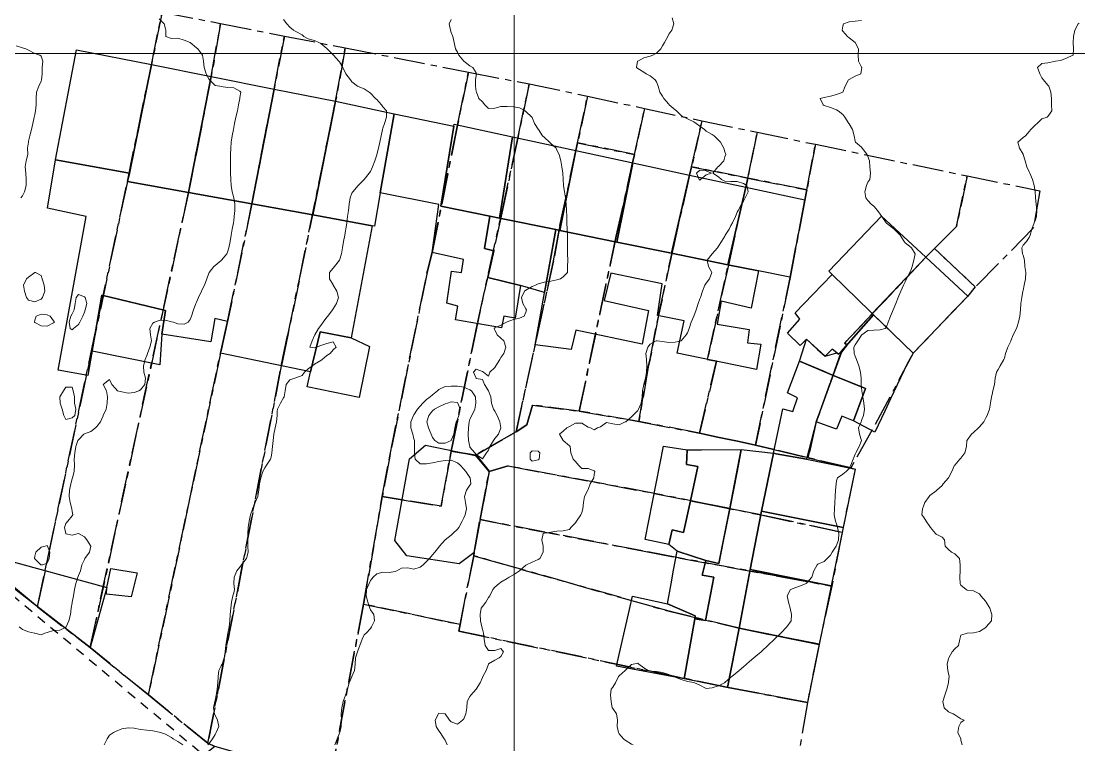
# Model space of a CAD drawing. Header units: centimetres. Extents: x 0 to 642158, y -847 to 649707.
# Drawn here: x 617727.1 to 617812.2, y 621431.8 to 621490 of the extents above; entities that cross this region are included whole.
import ezdxf

# ---------------------------------------------------------------- set-up
doc = ezdxf.new("R2010")
doc.units = ezdxf.units.CM
doc.header["$MEASUREMENT"] = 0
doc.linetypes.add('CENTERX2', pattern=[4, 2.5, -0.5, 0.5, -0.5])
doc.linetypes.add('JIS_02_0.7', pattern=[1.35, 0.75, -0.6])
for name, color, linetype, lineweight in [('MEV_grille', 254, 'Continuous', 9), ('WAL_parcellaire agricole', 7, 'JIS_02_0.7', 25), ('WAL_topographie 0.5', 253, 'Continuous', 20)]:
    doc.layers.add(name, color=color, linetype=linetype, lineweight=lineweight)
doc.layers.add('SPW_batiments', color=7, linetype='Continuous')
doc.layers.add('SPW_parcellaire cadastral', color=7, linetype='CENTERX2', lineweight=25, true_color=0xff0542)

# ---------------------------------------------------------------- blocks, each defined once
blk = doc.blocks.new('*U114')
at = {"layer": 'MEV_grille', "transparency": 33554687}
blk.add_lwpolyline([(-1338.461, 0), (1338.461, 0)], dxfattribs=at)
blk = doc.blocks.new('*U115')
at = {"layer": 'MEV_grille', "color": 0, "linetype": 'ByBlock', "lineweight": -2, "transparency": 16777216}
blk.add_blockref('*U114', (0, -900), dxfattribs=at)
blk = doc.blocks.new('*U112')
at = {"layer": 'MEV_grille', "transparency": 33554687}
blk.add_lwpolyline([(0, 1825.476), (0, -1825.476)], dxfattribs=at)
blk = doc.blocks.new('*U113')
at = {"layer": 'MEV_grille', "color": 0, "linetype": 'ByBlock', "lineweight": -2, "transparency": 16777216}
blk.add_blockref('*U112', (2400, 0), dxfattribs=at)

msp = doc.modelspace()

# ---------------------------------------------------------------- linework, layer by layer
at = {"layer": 'SPW_batiments'}
for points in [[(617737.627, 621486.475), (617735.861, 621477.74), (617729.911, 621478.806), (617731.593, 621487.673), (617737.627, 621486.475)], [(617742.442, 621485.518), (617740.61, 621476.187), (617735.694, 621477.073), (617735.861, 621477.74), (617737.627, 621486.475), (617742.442, 621485.518)], [(617747.494, 621484.516), (617745.71, 621475.269), (617740.61, 621476.187), (617742.442, 621485.518), (617747.494, 621484.516)], [(617752.444, 621483.532), (617750.61, 621474.385), (617745.71, 621475.269), (617747.494, 621484.516), (617752.444, 621483.532)], [(617757.165, 621482.53), (617756.034, 621476.158), (617755.561, 621473.493), (617755.394, 621473.523), (617750.61, 621474.385), (617752.444, 621483.532), (617757.165, 621482.53)], [(617761.951, 621481.519), (617760.911, 621475.093), (617764.843, 621474.291), (617764.411, 621471.694), (617765.177, 621471.51), (617764.695, 621469.36), (617767.328, 621468.71), (617766.895, 621466.094), (617765.978, 621466.244), (617765.778, 621465.31), (617762.078, 621465.944), (617762.278, 621467.044), (617761.395, 621467.277), (617761.778, 621469.876), (617762.578, 621469.76), (617762.727, 621470.794), (617760.211, 621471.359), (617760.761, 621475.226), (617756.034, 621476.158), (617757.165, 621482.53), (617761.951, 621481.519)], [(617766.675, 621480.664), (617765.619, 621474.133), (617764.843, 621474.291), (617760.911, 621475.093), (617761.951, 621481.519), (617761.976, 621481.676), (617766.675, 621480.664)], [(617771.777, 621479.565), (617770.477, 621473.142), (617770.161, 621473.207), (617765.619, 621474.133), (617766.675, 621480.664), (617771.777, 621479.565)], [(617776.356, 621478.578), (617775.066, 621472.207), (617770.477, 621473.142), (617771.777, 621479.565), (617776.356, 621478.578)], [(617735.861, 621477.74), (617735.694, 621477.073), (617740.61, 621476.187), (617745.71, 621475.269), (617750.61, 621474.385), (617755.394, 621473.523), (617753.695, 621464.509), (617751.212, 621464.992), (617750.413, 621461.758), (617743.179, 621463.257), (617743.762, 621465.807), (617742.728, 621466.057), (617742.413, 621464.174), (617738.469, 621464.802), (617738.762, 621466.707), (617733.628, 621467.94), (617732.513, 621461.473), (617730.129, 621461.906), (617732.377, 621474.273), (617729.261, 621474.94), (617729.911, 621478.806), (617735.861, 621477.74)], [(617780.925, 621477.594), (617779.476, 621471.308), (617775.066, 621472.207), (617776.356, 621478.578), (617780.925, 621477.594)], [(617785.433, 621476.622), (617783.995, 621470.386), (617779.476, 621471.308), (617780.925, 621477.594), (617785.433, 621476.622)], [(617790.194, 621475.597), (617788.989, 621469.368), (617786.477, 621469.879), (617783.995, 621470.386), (617785.433, 621476.622), (617790.194, 621475.597)], [(617770.161, 621473.207), (617769.252, 621468.151), (617767.328, 621468.71), (617764.695, 621469.36), (617765.178, 621471.51), (617764.411, 621471.694), (617764.843, 621474.291), (617765.619, 621474.133), (617770.161, 621473.207)], [(617799.934, 621470.982), (617795.61, 621466.468), (617795.448, 621466.626), (617792.39, 621469.592), (617792.111, 621469.863), (617796.361, 621474.297), (617799.934, 621470.982)], [(617770.477, 621473.142), (617775.066, 621472.207), (617779.476, 621471.308), (617783.995, 621470.386), (617786.477, 621469.879), (617785.862, 621466.879), (617783.462, 621467.446), (617783.128, 621465.612), (617785.712, 621465.162), (617785.578, 621464.112), (617786.662, 621463.997), (617786.312, 621461.946), (617779.928, 621463.279), (617780.495, 621465.862), (617778.328, 621466.295), (617778.728, 621468.846), (617774.594, 621469.695), (617774.062, 621467.495), (617777.628, 621466.695), (617777.112, 621463.978), (617771.762, 621465.111), (617771.395, 621463.561), (617768.495, 621463.944), (617770.161, 621473.207), (617770.477, 621473.142)], [(617803.295, 621467.864), (617798.912, 621463.264), (617795.724, 621466.358), (617795.61, 621466.468), (617799.934, 621470.982), (617803.295, 621467.864)], [(617795.448, 621466.626), (617795.61, 621466.468), (617795.724, 621466.358), (617793.108, 621463.401), (617792.912, 621463.18), (617792.395, 621463.597), (617791.828, 621463.013), (617790.328, 621464.397), (617789.812, 621463.88), (617788.795, 621464.863), (617789.795, 621465.997), (617789.412, 621466.513), (617790.83, 621467.978), (617792.39, 621469.592), (617795.448, 621466.626)], [(617738.47, 621464.802), (617738.31, 621462.341), (617732.851, 621463.435), (617733.628, 621467.94), (617738.762, 621466.707), (617738.47, 621464.802)], [(617792.912, 621463.18), (617793.108, 621463.401), (617795.723, 621466.358), (617796.895, 621465.221), (617797.195, 621464.93), (617798.164, 621463.99), (617798.912, 621463.264), (617798.419, 621462.412), (617797.083, 621459.584), (617796.617, 621458.596), (617795.826, 621456.921), (617794.096, 621457.813), (617794.967, 621460.118), (617795.079, 621460.414), (617794.295, 621460.738), (617792.428, 621461.51), (617791.701, 621461.811), (617789.762, 621462.613), (617789.789, 621462.699), (617790.328, 621464.397), (617791.221, 621463.574), (617791.828, 621463.013), (617792.767, 621463.298), (617792.912, 621463.18)], [(617753.696, 621464.509), (617755.168, 621463.812), (617754.34, 621459.704), (617750.154, 621460.548), (617750.413, 621461.758), (617751.212, 621464.992), (617753.696, 621464.509)], [(617792.427, 621461.51), (617795.079, 621460.414), (617794.096, 621457.813), (617793.163, 621458.213), (617792.729, 621457.147), (617791.113, 621457.747), (617790.33, 621454.733), (617787.885, 621455.17), (617787.664, 621455.226), (617788.413, 621458.78), (617789.229, 621458.563), (617789.596, 621459.663), (617788.796, 621460.08), (617789.762, 621462.613), (617792.427, 621461.51)], [(617762.28, 621455.331), (617763.813, 621455.01), (617764.796, 621453.777), (617763.564, 621447.194), (617762.398, 621446.31), (617758.18, 621446.976), (617757.214, 621448.209), (617758.396, 621454.759), (617759.679, 621455.876), (617762.28, 621455.331)], [(617780.713, 621455.496), (617780.663, 621454.312), (617781.579, 621454.162), (617780.982, 621451.396), (617780.43, 621448.846), (617779.53, 621449.046), (617779.264, 621447.87), (617777.347, 621448.278), (617778.829, 621455.796), (617780.713, 621455.496)], [(617787.664, 621455.226), (617786.708, 621450.568), (617785.802, 621445.856), (617784.897, 621441.144), (617783.981, 621436.379), (617780.498, 621437.079), (617781.332, 621441.887), (617782.198, 621441.762), (617782.864, 621445.246), (617781.93, 621445.412), (617782.23, 621446.579), (617783.28, 621446.346), (617784.147, 621450.762), (617785.079, 621455.512), (617787.664, 621455.226)], [(617784.714, 621453.649), (617784.147, 621450.762), (617780.982, 621451.396), (617781.579, 621454.162), (617780.663, 621454.312), (617780.713, 621455.496), (617781.869, 621455.5), (617785.079, 621455.512), (617784.824, 621454.212), (617784.714, 621453.649)], [(617787.885, 621455.17), (617790.33, 621454.733), (617793.883, 621454.017), (617794.229, 621453.948), (617793.271, 621449.246), (617786.708, 621450.568), (617787.664, 621455.226), (617787.885, 621455.17)], [(617784.142, 621450.763), (617784.147, 621450.762), (617783.631, 621448.135), (617783.28, 621446.346), (617782.23, 621446.579), (617780.092, 621447.284), (617779.913, 621447.343), (617779.264, 621447.87), (617779.53, 621449.046), (617780.43, 621448.846), (617780.982, 621451.396), (617784.142, 621450.763)], [(617793.271, 621449.246), (617792.311, 621444.545), (617785.802, 621445.856), (617786.708, 621450.568), (617793.271, 621449.246)], [(617781.931, 621445.412), (617782.865, 621445.246), (617782.198, 621441.762), (617781.332, 621441.887), (617781.373, 621442.127), (617781.116, 621442.241), (617779.151, 621443.109), (617779.44, 621444.719), (617779.638, 621445.819), (617779.913, 621447.343), (617782.23, 621446.579), (617781.931, 621445.412)], [(617734.031, 621444.405), (617732.699, 621439.59), (617725.065, 621445.489), (617725.415, 621446.773), (617734.031, 621444.405)], [(617736.481, 621445.591), (617735.998, 621443.674), (617734.006, 621443.891), (617734.031, 621444.405), (617734.365, 621445.94), (617736.481, 621445.591)], [(617792.311, 621444.545), (617791.353, 621439.844), (617784.897, 621441.144), (617785.802, 621445.856), (617792.311, 621444.545)], [(617781.332, 621441.887), (617780.498, 621437.079), (617775.044, 621438.102), (617776.086, 621442.644), (617776.336, 621443.73), (617779.151, 621443.109), (617781.373, 621442.127), (617781.332, 621441.887)], [(617791.353, 621439.844), (617790.399, 621435.163), (617783.981, 621436.379), (617784.897, 621441.144), (617791.353, 621439.844)]]:
    msp.add_lwpolyline(points, dxfattribs=at)
at = {"layer": 'SPW_parcellaire cadastral'}
for points in [[(617728.455, 621442.869), (617707.053, 621460.58), (617715.494, 621480.052), (617716.545, 621485.014), (617717.668, 621490.313), (617718.183, 621492.743), (617718.568, 621494.608), (617738.495, 621490.704), (617737.627, 621486.474), (617735.694, 621477.073), (617728.455, 621442.869)], [(617728.455, 621442.869), (617735.694, 621477.073), (617737.627, 621486.474), (617738.495, 621490.704), (617743.196, 621489.783), (617742.442, 621485.518), (617740.61, 621476.187), (617732.699, 621439.589), (617728.455, 621442.869)], [(617737.382, 621435.773), (617732.699, 621439.589), (617740.61, 621476.187), (617742.442, 621485.518), (617743.196, 621489.783), (617748.321, 621488.779), (617747.494, 621484.515), (617745.71, 621475.267), (617743.762, 621465.807), (617743.179, 621463.257), (617737.382, 621435.773)], [(617737.382, 621435.773), (617743.179, 621463.257), (617743.762, 621465.807), (617745.71, 621475.267), (617747.494, 621484.515), (617748.321, 621488.779), (617753.226, 621487.818), (617752.444, 621483.532), (617749.503, 621469.075), (617748.593, 621464.71), (617748.079, 621462.241), (617742.167, 621431.889), (617737.382, 621435.773)], [(617754.689, 621443.089), (617752.017, 621428.975), (617742.731, 621431.634), (617742.167, 621431.889), (617748.079, 621462.241), (617748.593, 621464.71), (617749.503, 621469.075), (617752.444, 621483.532), (617753.226, 621487.818), (617763.128, 621485.878), (617762.247, 621481.616), (617760.211, 621471.358), (617759.829, 621469.886), (617756.803, 621454.995), (617756.2, 621451.728), (617754.689, 621443.089)], [(617768.023, 621484.919), (617767.095, 621480.549), (617765.813, 621474.517), (617763.882, 621465.8), (617761.745, 621455.388), (617760.929, 621450.964), (617757.805, 621451.483), (617756.2, 621451.728), (617756.803, 621454.995), (617759.829, 621469.886), (617760.211, 621471.358), (617762.247, 621481.616), (617763.128, 621485.878), (617768.023, 621484.919)], [(617768.023, 621484.919), (617772.708, 621483.944), (617771.912, 621480.196), (617771.777, 621479.564), (617770.494, 621473.525), (617769.978, 621470.706), (617766.967, 621456.952), (617763.694, 621455.062), (617761.745, 621455.388), (617763.882, 621465.8), (617765.813, 621474.517), (617767.095, 621480.549), (617768.023, 621484.919)], [(617776.483, 621479.236), (617771.912, 621480.196), (617772.708, 621483.944), (617777.307, 621482.949), (617776.483, 621479.236)], [(617776.483, 621479.236), (617777.307, 621482.949), (617781.915, 621481.957), (617781.084, 621478.266), (617780.925, 621477.593), (617779.587, 621471.706), (617779.541, 621471.501), (617778.422, 621466.286), (617777.737, 621462.791), (617777.597, 621462.166), (617776.847, 621457.78), (617772.047, 621458.602), (617775.019, 621472.691), (617776.336, 621478.571), (617776.483, 621479.236)], [(617786.367, 621481.036), (617785.597, 621477.351), (617781.084, 621478.266), (617781.915, 621481.957), (617786.367, 621481.036)], [(617790.352, 621476.414), (617785.597, 621477.351), (617786.367, 621481.036), (617791.047, 621480.067), (617790.352, 621476.414)], [(617776.483, 621479.236), (617776.336, 621478.571), (617775.019, 621472.691), (617772.047, 621458.602), (617768.279, 621459.098), (617767.83, 621457.508), (617766.967, 621456.952), (617769.978, 621470.706), (617770.494, 621473.525), (617771.777, 621479.564), (617771.912, 621480.196), (617776.483, 621479.236)], [(617790.352, 621476.414), (617791.047, 621480.067), (617803.241, 621477.524), (617802.397, 621473.458), (617800.61, 621471.69), (617799.934, 621470.981), (617795.641, 621466.451), (617793.393, 621464.079), (617793.594, 621463.95), (617793.128, 621463.342), (617792.279, 621460.984), (617791.389, 621458.514), (617791.113, 621457.746), (617790.473, 621454.852), (617787.702, 621455.521), (617786.229, 621455.876), (617789.011, 621469.362), (617790.194, 621475.582), (617790.352, 621476.414)], [(617785.597, 621477.351), (617785.433, 621476.622), (617784.038, 621470.345), (617782.355, 621462.771), (617783.079, 621462.62), (617781.724, 621456.822), (617776.847, 621457.78), (617777.597, 621462.166), (617777.737, 621462.791), (617778.422, 621466.286), (617779.541, 621471.501), (617779.587, 621471.706), (617780.925, 621477.593), (617781.084, 621478.266), (617785.597, 621477.351)], [(617803.906, 621468.599), (617800.61, 621471.69), (617802.397, 621473.458), (617803.241, 621477.524), (617809.087, 621476.333), (617808.571, 621473.313), (617803.906, 621468.599)], [(617790.352, 621476.414), (617790.194, 621475.582), (617789.011, 621469.362), (617786.229, 621455.876), (617784.907, 621456.153), (617783.298, 621456.491), (617781.724, 621456.822), (617783.079, 621462.62), (617782.355, 621462.771), (617784.038, 621470.345), (617785.433, 621476.622), (617785.597, 621477.351), (617790.352, 621476.414)], [(617803.906, 621468.599), (617803.266, 621467.834), (617798.912, 621463.263), (617795.615, 621457.088), (617793.881, 621454.031), (617790.473, 621454.852), (617791.113, 621457.746), (617791.389, 621458.514), (617792.279, 621460.984), (617793.128, 621463.342), (617793.594, 621463.95), (617793.393, 621464.079), (617795.641, 621466.451), (617799.934, 621470.981), (617800.61, 621471.69), (617803.906, 621468.599)], [(617728.455, 621442.869), (617732.699, 621439.589), (617737.382, 621435.773), (617742.167, 621431.889), (617742.731, 621431.634), (617725.797, 621417.96), (617686.905, 621385.935), (617671.264, 621373.869), (617638.572, 621396.229), (617639.856, 621397.73), (617646.887, 621405.946), (617656.813, 621417.441), (617695.568, 621458.837), (617698.37, 621461.641), (617701.863, 621465.002), (617707.053, 621460.58), (617728.455, 621442.869)], [(617793.191, 621448.855), (617786.649, 621450.261), (617778.091, 621451.99), (617766.329, 621454.193), (617764.796, 621453.743), (617763.694, 621455.062), (617766.967, 621456.952), (617767.83, 621457.508), (617768.279, 621459.098), (617772.047, 621458.602), (617776.847, 621457.78), (617781.724, 621456.822), (617783.298, 621456.491), (617784.907, 621456.153), (617786.229, 621455.876), (617787.702, 621455.521), (617790.473, 621454.852), (617793.881, 621454.031), (617794.229, 621453.947), (617793.191, 621448.855)], [(617763.553, 621446.969), (617762.453, 621441.446), (617754.689, 621443.089), (617756.2, 621451.728), (617757.805, 621451.483), (617760.929, 621450.964), (617761.745, 621455.388), (617763.694, 621455.062), (617764.796, 621453.743), (617764.064, 621449.876), (617763.601, 621447.238), (617763.553, 621446.969)], [(617792.367, 621444.534), (617780.018, 621446.811), (617777.145, 621447.363), (617764.064, 621449.876), (617764.796, 621453.743), (617766.329, 621454.193), (617778.091, 621451.99), (617786.649, 621450.261), (617793.191, 621448.855), (617792.367, 621444.534)], [(617763.553, 621446.969), (617763.601, 621447.238), (617764.064, 621449.876), (617777.145, 621447.363), (617780.018, 621446.811), (617792.367, 621444.534), (617791.339, 621439.847), (617784.897, 621441.144), (617779.276, 621442.509), (617763.553, 621446.969)], [(617763.553, 621446.969), (617779.276, 621442.509), (617784.897, 621441.144), (617791.339, 621439.847), (617790.399, 621435.162), (617784.017, 621436.372), (617762.355, 621440.907), (617762.453, 621441.446), (617763.553, 621446.969)], [(617790.399, 621435.162), (617787.555, 621418.224), (617752.017, 621428.975), (617754.689, 621443.089), (617762.453, 621441.446), (617762.355, 621440.907), (617784.017, 621436.372), (617790.399, 621435.162)]]:
    msp.add_lwpolyline(points, dxfattribs=at)
at = {"layer": 'WAL_parcellaire agricole'}
msp.add_lwpolyline([(617639.105, 621395.562), (617701.546, 621464.593), (617743, 621429.973), (617810.601, 621412.782), (617820.3, 621423.383), (617863.4, 621413.488), (617857.807, 621359.988), (617848.475, 621344.987), (617838.11, 621335.685), (617831.41, 621334.285), (617828.01, 621331.684), (617829.313, 621312.985), (617819.815, 621297.65), (617804.15, 621279.649), (617798.652, 621284.58), (617770.147, 621309.644), (617708.807, 621366.47), (617686.805, 621384.967), (617679.506, 621377.967), (617672.807, 621373.966), (617639.105, 621395.562)], dxfattribs=at)
at = {"layer": 'WAL_topographie 0.5'}
for points in [[(617738.25, 621490.162), (617738.652, 621489.75), (617738.75, 621489.35), (617738.796, 621489.25), (617738.8, 621488.75), (617739.25, 621488.577), (617739.75, 621488.6), (617740.25, 621488.443), (617740.75, 621488.25), (617740.75, 621488.25), (617741.25, 621487.838), (617741.375, 621487.75), (617741.75, 621487.25), (617741.75, 621487.25), (617741.827, 621486.75), (617741.875, 621486.25), (617742.024, 621485.75), (617742.25, 621485.327), (617742.302, 621485.25), (617742.75, 621484.802), (617743.125, 621484.75), (617743.25, 621484.724), (617743.75, 621484.648), (617744.25, 621484.599), (617744.75, 621484.344), (617744.825, 621484.25), (617744.75, 621483.821), (617744.737, 621483.75), (617744.646, 621483.25), (617744.556, 621482.75), (617744.424, 621482.25), (617744.31, 621481.75), (617744.25, 621481.417), (617744.22, 621481.25), (617744.112, 621480.75), (617744.034, 621480.25), (617744.006, 621479.75), (617744, 621479.25), (617744, 621478.75), (617744, 621478.25), (617744, 621477.75), (617744.013, 621477.25), (617744.053, 621476.75), (617744.125, 621476.25), (617744.25, 621475.75), (617744.25, 621475.75), (617744.35, 621475.25), (617744.345, 621474.75), (617744.298, 621474.25), (617744.25, 621473.917), (617744.226, 621473.75), (617744.136, 621473.25), (617744.046, 621472.75), (617743.954, 621472.25), (617743.864, 621471.75), (617743.75, 621471.393), (617743.705, 621471.25), (617743.273, 621470.75), (617743.25, 621470.729), (617742.75, 621470.312), (617742.662, 621470.25), (617742.264, 621469.75), (617742.25, 621469.712), (617742.079, 621469.25), (617741.895, 621468.75), (617741.75, 621468.45), (617741.662, 621468.25), (617741.421, 621467.75), (617741.25, 621467.375), (617741.205, 621467.25), (617741.023, 621466.75), (617740.861, 621466.25), (617740.75, 621465.972), (617740.596, 621465.75), (617740.25, 621465.605), (617739.75, 621465.64), (617739.393, 621465.75), (617739.25, 621465.795), (617738.75, 621465.919), (617738.25, 621465.894), (617737.864, 621465.75), (617737.75, 621465.672), (617737.49, 621465.25), (617737.566, 621464.75), (617737.634, 621464.25), (617737.506, 621463.75), (617737.302, 621463.25), (617737.25, 621463.077), (617737.134, 621462.75), (617736.993, 621462.25), (617737.022, 621461.75), (617737.146, 621461.25), (617737.092, 621460.75), (617736.75, 621460.319), (617736.625, 621460.25), (617736.25, 621460.096), (617735.75, 621460.039), (617735.25, 621460.144), (617734.893, 621460.25), (617734.75, 621460.437), (617734.456, 621460.75), (617734.25, 621461.139), (617733.75, 621460.75), (617734.019, 621460.25), (617734.107, 621459.75), (617734.081, 621459.25), (617733.994, 621458.75), (617733.758, 621458.25), (617733.75, 621458.239), (617733.535, 621457.75), (617733.25, 621457.37), (617733.142, 621457.25), (617732.75, 621456.979), (617732.25, 621456.784), (617732.202, 621456.75), (617731.75, 621456.304), (617731.708, 621456.25), (617731.549, 621455.75), (617731.466, 621455.25), (617731.423, 621454.75), (617731.442, 621454.25), (617731.425, 621453.75), (617731.287, 621453.25), (617731.25, 621453.165), (617731.145, 621452.75), (617731.048, 621452.25), (617731.018, 621451.75), (617731.089, 621451.25), (617731.228, 621450.75), (617731.25, 621450.523), (617731.306, 621450.25), (617731.25, 621450.175), (617730.91, 621449.75), (617730.75, 621449.572), (617730.643, 621449.25), (617730.74, 621448.75), (617730.75, 621448.73), (617731.25, 621448.625), (617731.75, 621448.75), (617731.75, 621448.75), (617731.75, 621448.75), (617732.25, 621448.491), (617732.435, 621448.25), (617732.75, 621447.75), (617732.75, 621447.75), (617732.75, 621447.75), (617732.658, 621447.25), (617732.281, 621446.75), (617732.25, 621446.67), (617732.044, 621446.25), (617731.925, 621445.75), (617731.75, 621445.383), (617731.705, 621445.25), (617731.539, 621444.75), (617731.437, 621444.25), (617731.349, 621443.75), (617731.261, 621443.25), (617731.25, 621443.173), (617731.182, 621442.75), (617731.113, 621442.25), (617730.988, 621441.75), (617730.768, 621441.25), (617730.75, 621441.225), (617730.25, 621440.994), (617729.75, 621440.962), (617729.25, 621440.807), (617729.066, 621440.75), (617728.75, 621440.617), (617728.25, 621440.741), (617728.214, 621440.75), (617727.75, 621440.864), (617727.25, 621441.047), (617726.991, 621441.25)], [(617748.25, 621490.113), (617748.529, 621489.75), (617748.75, 621489.5), (617749.069, 621489.25), (617749.25, 621489.15), (617749.75, 621488.87), (617749.891, 621488.75), (617750.25, 621488.558), (617750.75, 621488.41), (617751.101, 621488.25), (617751.25, 621488.172), (617751.75, 621487.766), (617751.768, 621487.75), (617752.25, 621487.268), (617752.271, 621487.25), (617752.714, 621486.75), (617752.75, 621486.697), (617753.034, 621486.25), (617753.25, 621485.779), (617753.273, 621485.75), (617753.639, 621485.25), (617753.75, 621485.096), (617754.2, 621484.75), (617754.25, 621484.717), (617754.75, 621484.517), (617755.15, 621484.25), (617755.25, 621484.176), (617755.646, 621483.75), (617755.75, 621483.682), (617756.13, 621483.25), (617756.25, 621483.083), (617756.536, 621482.75), (617756.528, 621482.25), (617756.384, 621481.75), (617756.25, 621481.357), (617756.225, 621481.25), (617756.112, 621480.75), (617756.004, 621480.25), (617755.886, 621479.75), (617755.759, 621479.25), (617755.75, 621479.214), (617755.591, 621478.75), (617755.404, 621478.25), (617755.25, 621477.875), (617755.15, 621477.75), (617754.75, 621477.25), (617754.75, 621477.25), (617754.25, 621476.75), (617754.25, 621476.75), (617753.829, 621476.25), (617753.75, 621476.135), (617753.622, 621475.75), (617753.539, 621475.25), (617753.474, 621474.75), (617753.4, 621474.25), (617753.342, 621473.75), (617753.271, 621473.25), (617753.25, 621473.125), (617753.182, 621472.75), (617753.091, 621472.25), (617753, 621471.75), (617752.909, 621471.25), (617752.762, 621470.75), (617752.75, 621470.735), (617752.369, 621470.25), (617752.25, 621470.111), (617751.948, 621469.75), (617751.961, 621469.25), (617752.25, 621468.769), (617752.261, 621468.75), (617752.55, 621468.25), (617752.675, 621467.75), (617752.521, 621467.25), (617752.25, 621466.837), (617752.187, 621466.75), (617751.815, 621466.25), (617751.75, 621466.159), (617751.45, 621465.75), (617751.25, 621465.489), (617751.073, 621465.25), (617750.77, 621464.75), (617750.75, 621464.7), (617750.554, 621464.25), (617750.375, 621463.75), (617750.75, 621463.694), (617750.9, 621463.75), (617751.25, 621463.89), (617751.75, 621464.036), (617752.25, 621464.173), (617752.5, 621463.75), (617752.25, 621463.538), (617752.008, 621463.25), (617751.75, 621463.083), (617751.369, 621462.75), (617751.25, 621462.682), (617750.75, 621462.383), (617750.595, 621462.25), (617750.25, 621462), (617749.948, 621461.75), (617749.75, 621461.462), (617749.25, 621461.275), (617749.167, 621461.25), (617748.75, 621461.125), (617748.462, 621460.75), (617748.401, 621460.25), (617748.303, 621459.75), (617748.25, 621459.679), (617748.016, 621459.25), (617747.764, 621458.75), (617747.75, 621458.607), (617747.732, 621458.25), (617747.68, 621457.75), (617747.578, 621457.25), (617747.472, 621456.75), (617747.415, 621456.25), (617747.375, 621455.75), (617747.319, 621455.25), (617747.25, 621454.909), (617747.213, 621454.75), (617746.897, 621454.25), (617746.75, 621454.046), (617746.587, 621453.75), (617746.439, 621453.25), (617746.316, 621452.75), (617746.267, 621452.25), (617746.25, 621452.107), (617746.195, 621451.75), (617745.97, 621451.25), (617745.756, 621450.75), (617745.75, 621450.727), (617745.588, 621450.25), (617745.483, 621449.75), (617745.417, 621449.25), (617745.388, 621448.75), (617745.383, 621448.25), (617745.392, 621447.75), (617745.401, 621447.25), (617745.269, 621446.75), (617745.25, 621446.72), (617744.865, 621446.25), (617744.75, 621446.061), (617744.51, 621445.75), (617744.286, 621445.25), (617744.27, 621444.75), (617744.311, 621444.25), (617744.25, 621444), (617744.165, 621443.75), (617744.083, 621443.25), (617744.03, 621442.75), (617743.955, 621442.25), (617743.944, 621441.75), (617743.892, 621441.25), (617743.78, 621440.75), (617743.75, 621440.55), (617743.688, 621440.25), (617743.613, 621439.75), (617743.554, 621439.25), (617743.489, 621438.75), (617743.307, 621438.25), (617743.25, 621438.111), (617743.046, 621437.75), (617742.989, 621437.25), (617742.981, 621436.75), (617742.925, 621436.25), (617742.848, 621435.75), (617742.75, 621435.32), (617742.731, 621435.25), (617742.621, 621434.75), (617742.7, 621434.25), (617742.75, 621434.151), (617742.949, 621433.75), (617743.046, 621433.25), (617742.848, 621432.75), (617742.75, 621432.59), (617742.548, 621432.25), (617742.25, 621431.853), (617742.154, 621431.75)], [(617761.75, 621490.094), (617761.583, 621489.75), (617761.691, 621489.25), (617761.75, 621489.072), (617761.872, 621488.75), (617761.976, 621488.25), (617762.097, 621487.75), (617762.25, 621487.475), (617762.368, 621487.25), (617762.75, 621486.75), (617762.75, 621486.75), (617763.25, 621486.372), (617763.477, 621486.25), (617763.75, 621485.821), (617763.788, 621485.75), (617763.75, 621485.607), (617763.702, 621485.25), (617763.705, 621484.75), (617763.75, 621484.321), (617763.767, 621484.25), (617763.972, 621483.75), (617764.25, 621483.487), (617764.455, 621483.25), (617764.75, 621482.955), (617765.25, 621482.964), (617765.75, 621483.112), (617766.25, 621483.097), (617766.75, 621483.087), (617767.25, 621483.014), (617767.702, 621482.75), (617767.75, 621482.713), (617768.231, 621482.25), (617768.25, 621482.212), (617768.438, 621481.75), (617768.75, 621481.274), (617768.761, 621481.25), (617769.079, 621480.75), (617769.25, 621480.606), (617769.65, 621480.25), (617769.75, 621480.145), (617770.179, 621479.75), (617770.25, 621479.603), (617770.438, 621479.25), (617770.554, 621478.75), (617770.654, 621478.25), (617770.732, 621477.75), (617770.75, 621477.251), (617770.75, 621477.25), (617770.768, 621476.75), (617770.846, 621476.25), (617770.946, 621475.75), (617770.992, 621475.25), (617771.016, 621474.75), (617771.044, 621474.25), (617771.058, 621473.75), (617771.071, 621473.25), (617771.091, 621472.75), (617771.1, 621472.25), (617771.1, 621471.75), (617771.112, 621471.25), (617771.116, 621470.75), (617771.091, 621470.25), (617771.088, 621469.75), (617770.75, 621469.412), (617770.538, 621469.25), (617770.25, 621469.164), (617769.75, 621469.05), (617769.25, 621468.988), (617768.75, 621468.853), (617768.523, 621468.75), (617768.25, 621468.63), (617767.75, 621468.342), (617767.63, 621468.25), (617767.4, 621467.75), (617767.495, 621467.25), (617767.75, 621466.828), (617767.812, 621466.75), (617767.75, 621466.558), (617767.602, 621466.25), (617767.25, 621466.083), (617766.75, 621465.983), (617766.25, 621465.785), (617766.18, 621465.75), (617765.75, 621465.507), (617765.25, 621465.292), (617765.196, 621465.25), (617765.25, 621465.146), (617765.448, 621464.75), (617765.75, 621464.481), (617765.969, 621464.25), (617766.148, 621463.75), (617765.974, 621463.25), (617765.75, 621462.908), (617765.66, 621462.75), (617765.345, 621462.25), (617765.25, 621462.11), (617764.863, 621461.75), (617764.75, 621461.429), (617764.341, 621461.75), (617764.25, 621461.78), (617763.75, 621461.991), (617763.549, 621461.75), (617763.742, 621461.25), (617763.75, 621461.234), (617764.25, 621461.15), (617764.432, 621460.75), (617764.75, 621460.25), (617764.75, 621460.25), (617764.94, 621459.75), (617764.99, 621459.25), (617765.153, 621458.75), (617765.25, 621458.613), (617765.436, 621458.25), (617765.647, 621457.75), (617765.75, 621457.25), (617765.75, 621457.25), (617765.75, 621457.25), (617765.54, 621456.75), (617765.25, 621456.404), (617765.15, 621456.25), (617764.853, 621455.75), (617764.75, 621455.47), (617764.593, 621455.25), (617764.25, 621454.77), (617763.75, 621455.125), (617763.655, 621455.25), (617763.25, 621455.705), (617763.233, 621455.75), (617763.133, 621456.25), (617763.122, 621456.75), (617763.141, 621457.25), (617763.199, 621457.75), (617763.25, 621457.966), (617763.417, 621458.25), (617763.648, 621458.75), (617763.739, 621459.25), (617763.71, 621459.75), (617763.375, 621460.25), (617763.25, 621460.308), (617762.75, 621460.542), (617762.25, 621460.603), (617761.75, 621460.617), (617761.25, 621460.579), (617760.75, 621460.352), (617760.633, 621460.25), (617760.25, 621459.925), (617760.064, 621459.75), (617759.75, 621459.533), (617759.475, 621459.25), (617759.25, 621459.009), (617759.036, 621458.75), (617758.75, 621458.298), (617758.717, 621458.25), (617758.51, 621457.75), (617758.509, 621457.25), (617758.658, 621456.75), (617758.75, 621456.389), (617758.78, 621456.25), (617758.784, 621455.75), (617758.78, 621455.25), (617758.844, 621454.75), (617759.25, 621454.366), (617759.75, 621454.378), (617760.25, 621454.459), (617760.75, 621454.551), (617761.25, 621454.644), (617761.75, 621454.664), (617762.25, 621454.444), (617762.471, 621454.25), (617762.75, 621453.926), (617762.909, 621453.75), (617763.25, 621453.267), (617763.266, 621453.25), (617763.331, 621452.75), (617763.25, 621452.641), (617762.978, 621452.25), (617762.806, 621451.75), (617762.905, 621451.25), (617762.974, 621450.75), (617762.861, 621450.25), (617762.75, 621450.012), (617762.628, 621449.75), (617762.361, 621449.25), (617762.25, 621449.115), (617761.885, 621448.75), (617761.75, 621448.631), (617761.25, 621448.25), (617761.25, 621448.25), (617760.813, 621447.75), (617760.75, 621447.667), (617760.438, 621447.25), (617760.25, 621447.036), (617760, 621446.75), (617759.75, 621446.508), (617759.492, 621446.25), (617759.25, 621446.064), (617758.75, 621445.886), (617758.25, 621446.008), (617757.75, 621445.982), (617757.378, 621445.75), (617757.25, 621445.697), (617756.75, 621445.622), (617756.25, 621445.64), (617755.75, 621445.514), (617755.456, 621445.25), (617755.25, 621444.992), (617755.14, 621444.75), (617754.937, 621444.25), (617754.911, 621443.75), (617755.032, 621443.25), (617755.191, 621442.75), (617755.25, 621442.61), (617755.511, 621442.25), (617755.576, 621441.75), (617755.343, 621441.25), (617755.25, 621441.111), (617754.908, 621440.75), (617754.75, 621440.604), (617754.587, 621440.25), (617754.398, 621439.75), (617754.25, 621439.402), (617754.201, 621439.25), (617754.046, 621438.75), (617754.026, 621438.25), (617753.978, 621437.75), (617753.758, 621437.25), (617753.75, 621437.236), (617753.527, 621436.75), (617753.407, 621436.25), (617753.25, 621435.759), (617753.247, 621435.75), (617753.052, 621435.25), (617752.936, 621434.75), (617752.899, 621434.25), (617752.915, 621433.75), (617752.899, 621433.25), (617752.775, 621432.75), (617752.75, 621432.697), (617752.566, 621432.25), (617752.372, 621431.75)], [(617779.528, 621490.25), (617779.657, 621489.75), (617779.5, 621489.25), (617779.25, 621488.925), (617779.158, 621488.75), (617778.907, 621488.25), (617778.75, 621488), (617778.613, 621487.75), (617778.25, 621487.387), (617777.975, 621487.25), (617777.75, 621487.145), (617777.25, 621487.012), (617776.75, 621486.764), (617776.735, 621486.75), (617776.639, 621486.25), (617776.75, 621486.175), (617777.25, 621485.872), (617777.437, 621485.75), (617777.75, 621485.576), (617778.15, 621485.25), (617778.25, 621485.083), (617778.399, 621484.75), (617778.528, 621484.25), (617778.75, 621483.942), (617778.848, 621483.75), (617779.25, 621483.284), (617779.276, 621483.25), (617779.75, 621482.847), (617779.855, 621482.75), (617780.25, 621482.373), (617780.493, 621482.25), (617780.75, 621482.119), (617781.25, 621481.873), (617781.448, 621481.75), (617781.75, 621481.516), (617782.117, 621481.25), (617782.25, 621481.137), (617782.75, 621480.848), (617782.911, 621480.75), (617783.25, 621480.411), (617783.397, 621480.25), (617783.679, 621479.75), (617783.75, 621479.472), (617783.827, 621479.25), (617783.75, 621479.068), (617783.674, 621478.75), (617783.25, 621478.274), (617783.204, 621478.25), (617782.787, 621477.75), (617783.25, 621477.452), (617783.5, 621477.25), (617783.75, 621477.111), (617784.25, 621477.079), (617784.75, 621477.081), (617785.25, 621476.906), (617785.53, 621476.75), (617785.64, 621476.25), (617785.401, 621475.75), (617785.25, 621475.487), (617785.109, 621475.25), (617784.821, 621474.75), (617784.75, 621474.607), (617784.603, 621474.25), (617784.383, 621473.75), (617784.25, 621473.528), (617784.094, 621473.25), (617783.796, 621472.75), (617783.75, 621472.679), (617783.489, 621472.25), (617783.25, 621471.883), (617783.155, 621471.75), (617782.75, 621471.25), (617782.75, 621471.25), (617782.337, 621470.75), (617782.429, 621470.25), (617782.705, 621469.75), (617782.515, 621469.25), (617782.25, 621468.904), (617782.139, 621468.75), (617781.961, 621468.25), (617781.79, 621467.75), (617781.75, 621467.635), (617781.622, 621467.25), (617781.453, 621466.75), (617781.25, 621466.25), (617781.25, 621466.25), (617781.047, 621465.75), (617780.891, 621465.25), (617780.75, 621464.904), (617780.655, 621464.75), (617780.25, 621464.25), (617780.25, 621464.25), (617779.75, 621464.159), (617779.25, 621464.131), (617778.75, 621464.203), (617778.3, 621464.25), (617778.25, 621464.256), (617778.237, 621464.25), (617777.75, 621463.982), (617777.568, 621463.75), (617777.4, 621463.25), (617777.45, 621462.75), (617777.487, 621462.25), (617777.452, 621461.75), (617777.384, 621461.25), (617777.25, 621460.765), (617777.245, 621460.75), (617777.135, 621460.25), (617777.099, 621459.75), (617777.037, 621459.25), (617776.807, 621458.75), (617776.75, 621458.663), (617776.35, 621458.25), (617776.25, 621458.145), (617775.779, 621457.75), (617775.75, 621457.732), (617775.25, 621457.515), (617774.75, 621457.575), (617774.25, 621457.679), (617773.75, 621457.333), (617773.526, 621457.25), (617773.25, 621457.112), (617772.942, 621457.25), (617772.75, 621457.313), (617772.25, 621457.65), (617771.75, 621457.629), (617771.25, 621457.372), (617771.054, 621457.25), (617770.75, 621456.986), (617770.445, 621456.75), (617770.75, 621456.25), (617770.75, 621456.25), (617771.25, 621455.818), (617771.302, 621455.75), (617771.372, 621455.25), (617771.562, 621454.75), (617771.75, 621454.553), (617771.975, 621454.25), (617772.25, 621453.995), (617772.75, 621453.986), (617773.25, 621453.811), (617773.29, 621453.75), (617773.25, 621453.517), (617773.209, 621453.25), (617772.93, 621452.75), (617772.75, 621452.302), (617772.724, 621452.25), (617772.475, 621451.75), (617772.378, 621451.25), (617772.324, 621450.75), (617772.25, 621450.451), (617772.159, 621450.25), (617771.831, 621449.75), (617771.75, 621449.618), (617771.379, 621449.25), (617771.25, 621449.09), (617770.75, 621448.982), (617770.25, 621448.951), (617769.75, 621448.859), (617769.25, 621448.8), (617769.15, 621448.75), (617769.039, 621448.25), (617769.132, 621447.75), (617769.144, 621447.25), (617768.879, 621446.75), (617768.75, 621446.662), (617768.25, 621446.452), (617767.79, 621446.25), (617767.75, 621446.221), (617767.25, 621445.767), (617767.232, 621445.75), (617766.75, 621445.443), (617766.396, 621445.25), (617766.25, 621445.15), (617765.75, 621444.835), (617765.615, 621444.75), (617765.25, 621444.436), (617765.099, 621444.25), (617764.846, 621443.75), (617764.75, 621443.622), (617764.521, 621443.25), (617764.25, 621442.891), (617764.154, 621442.75), (617764.075, 621442.25), (617764.105, 621441.75), (617764.204, 621441.25), (617764.25, 621441.077), (617764.336, 621440.75), (617764.39, 621440.25), (617764.481, 621439.75), (617764.75, 621439.352), (617765.25, 621439.342), (617765.75, 621439.5), (617765.941, 621439.25), (617765.75, 621438.868), (617765.596, 621438.75), (617765.25, 621438.57), (617764.75, 621438.279), (617764.739, 621438.25), (617764.564, 621437.75), (617764.28, 621437.25), (617764.25, 621437.183), (617764.069, 621436.75), (617763.75, 621436.25), (617763.75, 621436.25), (617763.32, 621435.75), (617763.25, 621435.656), (617763.04, 621435.25), (617762.99, 621434.75), (617762.932, 621434.25), (617762.75, 621433.861), (617762.657, 621433.75), (617762.25, 621433.413), (617761.75, 621433.607), (617761.594, 621433.75), (617761.25, 621434.25), (617761.25, 621434.25), (617760.75, 621434.317), (617760.721, 621434.25), (617760.453, 621433.75), (617760.524, 621433.25), (617760.75, 621432.9), (617760.857, 621432.75), (617761.169, 621432.25), (617761.25, 621432.131), (617761.424, 621431.75)], [(617794.75, 621490.02), (617794.25, 621489.974), (617793.75, 621489.922), (617793.308, 621489.75), (617793.25, 621489.562), (617793.189, 621489.25), (617793.25, 621489.167), (617793.629, 621488.75), (617793.75, 621488.625), (617794.25, 621488.25), (617794.25, 621488.25), (617794.516, 621487.75), (617794.493, 621487.25), (617794.5, 621486.75), (617794.75, 621486.281), (617794.786, 621486.25), (617794.75, 621486.083), (617794.683, 621485.75), (617794.25, 621485.54), (617793.75, 621485.281), (617793.712, 621485.25), (617793.446, 621484.75), (617793.25, 621484.25), (617793.25, 621484.25), (617792.75, 621484.087), (617792.25, 621483.938), (617791.75, 621483.84), (617791.432, 621483.75), (617791.655, 621483.25), (617791.75, 621483.193), (617792.25, 621483.033), (617792.75, 621482.837), (617792.86, 621482.75), (617793.25, 621482.459), (617793.419, 621482.25), (617793.736, 621481.75), (617793.75, 621481.724), (617794.035, 621481.25), (617794.156, 621480.75), (617794.25, 621480.333), (617794.278, 621480.25), (617794.75, 621479.825), (617794.815, 621479.75), (617795.203, 621479.25), (617795.25, 621479.083), (617795.396, 621478.75), (617795.413, 621478.25), (617795.482, 621477.75), (617795.412, 621477.25), (617795.25, 621477.021), (617795.153, 621476.75), (617795.024, 621476.25), (617795.105, 621475.75), (617795.25, 621475.55), (617795.529, 621475.25), (617795.75, 621475.094), (617796.03, 621474.75), (617796.25, 621474.439), (617796.375, 621474.25), (617796.726, 621473.75), (617796.75, 621473.726), (617797.25, 621473.344), (617797.368, 621473.25), (617797.75, 621472.868), (617797.86, 621472.75), (617798.181, 621472.25), (617798.25, 621472.153), (617798.75, 621471.769), (617798.776, 621471.75), (617799.067, 621471.25), (617798.972, 621470.75), (617798.83, 621470.25), (617798.75, 621470), (617798.632, 621469.75), (617798.368, 621469.25), (617798.25, 621469), (617798.139, 621468.75), (617797.917, 621468.25), (617797.75, 621467.875), (617797.7, 621467.75), (617797.5, 621467.25), (617797.3, 621466.75), (617797.25, 621466.625), (617797.083, 621466.25), (617796.882, 621465.75), (617796.75, 621465.393), (617796.65, 621465.25), (617796.25, 621465.147), (617795.75, 621465.128), (617795.25, 621465.083), (617794.77, 621464.75), (617794.75, 621464.722), (617794.446, 621464.25), (617794.25, 621463.945), (617794.141, 621463.75), (617794.152, 621463.25), (617794.25, 621463.015), (617794.355, 621462.75), (617794.548, 621462.25), (617794.669, 621461.75), (617794.721, 621461.25), (617794.724, 621460.75), (617794.75, 621460.5), (617794.773, 621460.25), (617794.864, 621459.75), (617794.936, 621459.25), (617794.983, 621458.75), (617794.923, 621458.25), (617794.75, 621457.841), (617794.713, 621457.75), (617794.517, 621457.25), (617794.583, 621456.75), (617794.75, 621456.25), (617794.75, 621456.25), (617794.75, 621456.25), (617794.575, 621455.75), (617794.307, 621455.25), (617794.25, 621455.148), (617794.077, 621454.75), (617793.886, 621454.25), (617793.75, 621453.978), (617793.517, 621453.75), (617793.25, 621453.54), (617792.816, 621453.25), (617792.75, 621453), (617792.704, 621452.75), (617792.665, 621452.25), (617792.625, 621451.75), (617792.61, 621451.25), (617792.565, 621450.75), (617792.546, 621450.25), (617792.668, 621449.75), (617792.75, 621449.538), (617792.824, 621449.25), (617792.923, 621448.75), (617792.909, 621448.25), (617792.75, 621447.793), (617792.724, 621447.75), (617792.381, 621447.25), (617792.25, 621447.006), (617791.975, 621446.75), (617791.75, 621446.513), (617791.25, 621446.294), (617791.196, 621446.25), (617790.903, 621445.75), (617790.75, 621445.25), (617790.75, 621445.25), (617790.309, 621444.75), (617790.25, 621444.713), (617789.75, 621444.528), (617789.25, 621444.35), (617789.041, 621444.25), (617788.781, 621443.75), (617788.875, 621443.25), (617789, 621442.75), (617789.125, 621442.25), (617789.103, 621441.75), (617788.75, 621441.25), (617788.75, 621441.25), (617788.25, 621440.75), (617788.25, 621440.75), (617787.75, 621440.25), (617787.75, 621440.25), (617787.25, 621439.778), (617787.221, 621439.75), (617786.75, 621439.329), (617786.667, 621439.25), (617786.25, 621438.893), (617786.092, 621438.75), (617785.75, 621438.467), (617785.5, 621438.25), (617785.25, 621438.033), (617784.908, 621437.75), (617784.75, 621437.614), (617784.329, 621437.25), (617784.25, 621437.192), (617783.75, 621436.774), (617783.721, 621436.75), (617783.25, 621436.508), (617782.75, 621436.35), (617782.25, 621436.286), (617781.75, 621436.55), (617781.313, 621436.75), (617781.25, 621436.774), (617780.75, 621436.859), (617780.25, 621437.011), (617779.75, 621437.205), (617779.621, 621437.25), (617779.25, 621437.431), (617778.75, 621437.583), (617778.25, 621437.664), (617777.75, 621437.689), (617777.588, 621437.75), (617777.25, 621437.945), (617776.85, 621438.25), (617776.75, 621438.323), (617776.375, 621438.25), (617776.25, 621438.223), (617775.75, 621437.75), (617775.75, 621437.75), (617775.25, 621437.307), (617775.197, 621437.25), (617774.969, 621436.75), (617774.75, 621436.4), (617774.614, 621436.25), (617774.562, 621435.75), (617774.599, 621435.25), (617774.703, 621434.75), (617774.75, 621434.675), (617775.032, 621434.25), (617775.117, 621433.75), (617775.097, 621433.25), (617775.194, 621432.75), (617775.25, 621432.646), (617775.595, 621432.25), (617775.75, 621432.142), (617776.25, 621431.811), (617776.375, 621431.75)], [(617812.25, 621489.825), (617812.169, 621489.75), (617811.904, 621489.25), (617811.808, 621488.75), (617811.783, 621488.25), (617811.817, 621487.75), (617811.788, 621487.25), (617811.75, 621487.235), (617811.25, 621486.987), (617810.75, 621486.82), (617810.361, 621486.75), (617810.25, 621486.726), (617809.75, 621486.617), (617809.25, 621486.568), (617808.9, 621486.25), (617809.089, 621485.75), (617809.25, 621485.404), (617809.393, 621485.25), (617809.75, 621484.833), (617809.813, 621484.75), (617809.987, 621484.25), (617810.038, 621483.75), (617810.038, 621483.25), (617810.05, 621482.75), (617809.75, 621482.3), (617809.679, 621482.25), (617809.25, 621482.107), (617808.893, 621481.75), (617808.75, 621481.643), (617808.371, 621481.25), (617808.25, 621481.098), (617807.942, 621480.75), (617807.75, 621480.603), (617807.321, 621480.25), (617807.458, 621479.75), (617807.75, 621479.267), (617807.756, 621479.25), (617807.906, 621478.75), (617808.054, 621478.25), (617808.25, 621477.857), (617808.298, 621477.75), (617808.502, 621477.25), (617808.653, 621476.75), (617808.725, 621476.25), (617808.75, 621475.821), (617808.754, 621475.75), (617808.788, 621475.25), (617808.854, 621474.75), (617808.831, 621474.25), (617808.75, 621473.991), (617808.647, 621473.75), (617808.453, 621473.25), (617808.311, 621472.75), (617808.25, 621472.562), (617808.012, 621472.25), (617807.75, 621471.945), (617807.644, 621471.75), (617807.698, 621471.25), (617807.75, 621471.143), (617807.854, 621470.75), (617807.901, 621470.25), (617807.97, 621469.75), (617807.951, 621469.25), (617807.842, 621468.75), (617807.75, 621468.321), (617807.733, 621468.25), (617807.639, 621467.75), (617807.575, 621467.25), (617807.544, 621466.75), (617807.476, 621466.25), (617807.383, 621465.75), (617807.25, 621465.324), (617807.218, 621465.25), (617806.944, 621464.75), (617806.755, 621464.25), (617806.75, 621464.233), (617806.523, 621463.75), (617806.34, 621463.25), (617806.25, 621462.857), (617806.203, 621462.75), (617805.904, 621462.25), (617805.75, 621461.964), (617805.614, 621461.75), (617805.5, 621461.25), (617805.448, 621460.75), (617805.327, 621460.25), (617805.25, 621459.942), (617805.212, 621459.75), (617805.135, 621459.25), (617805.035, 621458.75), (617804.855, 621458.25), (617804.75, 621458.059), (617804.596, 621457.75), (617804.25, 621457.345), (617804.171, 621457.25), (617803.75, 621456.877), (617803.603, 621456.75), (617803.25, 621456.279), (617803.234, 621456.25), (617803.186, 621455.75), (617803.065, 621455.25), (617802.75, 621454.824), (617802.661, 621454.75), (617802.25, 621454.271), (617802.238, 621454.25), (617802.008, 621453.75), (617801.75, 621453.25), (617801.75, 621453.25), (617801.332, 621452.75), (617801.25, 621452.633), (617800.811, 621452.25), (617800.75, 621452.194), (617800.25, 621451.808), (617800.195, 621451.75), (617799.857, 621451.25), (617799.75, 621450.95), (617799.664, 621450.75), (617799.607, 621450.25), (617799.75, 621450.096), (617799.964, 621449.75), (617800.25, 621449.321), (617800.29, 621449.25), (617800.7, 621448.75), (617800.75, 621448.7), (617801.25, 621448.459), (617801.417, 621448.25), (617801.473, 621447.75), (617801.75, 621447.473), (617802, 621447.25), (617802.25, 621447.117), (617802.643, 621446.75), (617802.678, 621446.25), (617802.679, 621445.75), (617802.669, 621445.25), (617802.687, 621444.75), (617802.75, 621444.607), (617803.167, 621444.25), (617803.25, 621444.214), (617803.75, 621444.158), (617804.25, 621443.897), (617804.361, 621443.75), (617804.75, 621443.29), (617804.776, 621443.25), (617805.073, 621442.75), (617805.241, 621442.25), (617805.206, 621441.75), (617804.788, 621441.25), (617804.75, 621441.21), (617804.25, 621440.881), (617803.75, 621440.773), (617803.25, 621440.75), (617803.25, 621440.75), (617802.75, 621440.583), (617802.667, 621440.25), (617802.562, 621439.75), (617802.25, 621439.487), (617802.045, 621439.25), (617801.769, 621438.75), (617801.75, 621438.694), (617801.632, 621438.25), (617801.708, 621437.75), (617801.75, 621437.5), (617801.79, 621437.25), (617801.75, 621436.85), (617801.741, 621436.75), (617801.623, 621436.25), (617801.455, 621435.75), (617801.297, 621435.25), (617801.39, 621434.75), (617801.75, 621434.404), (617802.113, 621434.25), (617802.25, 621434.162), (617802.75, 621433.857), (617803, 621433.75), (617802.75, 621433.562), (617802.583, 621433.25), (617802.512, 621432.75), (617802.728, 621432.25), (617802.75, 621432.15), (617802.85, 621431.75)], [(617726.75, 621487.982), (617727.25, 621487.829), (617727.519, 621487.75), (617727.75, 621487.639), (617728.25, 621487.371), (617728.654, 621487.25), (617728.75, 621487.154), (617728.895, 621486.75), (617728.843, 621486.25), (617728.827, 621485.75), (617728.778, 621485.25), (617728.75, 621485.159), (617728.565, 621484.75), (617728.39, 621484.25), (617728.349, 621483.75), (617728.353, 621483.25), (617728.304, 621482.75), (617728.25, 621482.453), (617728.192, 621482.25), (617728.077, 621481.75), (617727.972, 621481.25), (617727.846, 621480.75), (617727.75, 621480.313), (617727.731, 621480.25), (617727.671, 621479.75), (617727.674, 621479.25), (617727.562, 621478.75), (617727.48, 621478.25), (617727.521, 621477.75), (617727.557, 621477.25), (617727.547, 621476.75), (617727.41, 621476.25), (617727.25, 621475.934), (617727.129, 621475.75)], [(617781.75, 621477.19), (617781.802, 621477.25), (617782.25, 621477.601), (617782.673, 621477.75), (617782.25, 621477.946), (617781.75, 621477.986), (617781.476, 621477.75), (617781.694, 621477.25), (617781.75, 621477.19)], [(617728.869, 621467.75), (617728.75, 621467.613), (617728.25, 621467.393), (617727.75, 621467.524), (617727.579, 621467.75), (617727.421, 621468.25), (617727.326, 621468.75), (617727.586, 621469.25), (617727.75, 621469.377), (617728.241, 621469.75), (617728.25, 621469.759), (617728.292, 621469.75), (617728.75, 621469.511), (617728.853, 621469.25), (617728.995, 621468.75), (617729.043, 621468.25), (617728.869, 621467.75)], [(617731.357, 621465.25), (617731.25, 621465.132), (617731.105, 621465.25), (617731.015, 621465.75), (617731.147, 621466.25), (617731.25, 621466.444), (617731.412, 621466.75), (617731.498, 621467.25), (617731.588, 621467.75), (617731.75, 621467.992), (617732.25, 621467.812), (617732.298, 621467.75), (617732.42, 621467.25), (617732.304, 621466.75), (617732.25, 621466.571), (617732.1, 621466.25), (617731.88, 621465.75), (617731.75, 621465.561), (617731.357, 621465.25)], [(617729.82, 621465.75), (617729.75, 621465.704), (617729.25, 621465.446), (617728.75, 621465.46), (617728.25, 621465.728), (617728.224, 621465.75), (617728.25, 621465.917), (617728.347, 621466.25), (617728.75, 621466.414), (617729.25, 621466.349), (617729.475, 621466.25), (617729.75, 621465.857), (617729.82, 621465.75)], [(617731.464, 621458.25), (617731.25, 621458.068), (617730.75, 621457.924), (617730.59, 621458.25), (617730.439, 621458.75), (617730.299, 621459.25), (617730.274, 621459.75), (617730.556, 621460.25), (617730.75, 621460.539), (617731.25, 621460.542), (617731.331, 621460.25), (617731.431, 621459.75), (617731.452, 621459.25), (617731.54, 621458.75), (617731.464, 621458.25)], [(617761.25, 621456.025), (617761.731, 621456.25), (617761.75, 621456.267), (617761.946, 621456.75), (617762.037, 621457.25), (617762.151, 621457.75), (617762.25, 621457.959), (617762.355, 621458.25), (617762.46, 621458.75), (617762.289, 621459.25), (617762.25, 621459.289), (617761.75, 621459.342), (617761.436, 621459.25), (617761.25, 621459.189), (617760.75, 621458.962), (617760.395, 621458.75), (617760.25, 621458.626), (617759.941, 621458.25), (617759.796, 621457.75), (617759.906, 621457.25), (617760.122, 621456.75), (617760.25, 621456.481), (617760.419, 621456.25), (617760.75, 621456.027), (617761.25, 621456.025)], [(617768.75, 621454.69), (617768.82, 621454.75), (617768.878, 621455.25), (617768.75, 621455.377), (617768.25, 621455.418), (617768.085, 621455.25), (617768.106, 621454.75), (617768.25, 621454.59), (617768.75, 621454.69)], [(617728.875, 621446.25), (617728.75, 621446.237), (617728.723, 621446.25), (617728.25, 621446.718), (617728.219, 621446.75), (617728.25, 621446.925), (617728.33, 621447.25), (617728.75, 621447.67), (617729.092, 621447.75), (617729.25, 621447.783), (617729.273, 621447.75), (617729.451, 621447.25), (617729.412, 621446.75), (617729.25, 621446.364), (617728.875, 621446.25)], [(617740.155, 621431.75), (617739.75, 621432.029), (617739.375, 621432.25), (617739.25, 621432.352), (617738.75, 621432.617), (617738.369, 621432.75), (617738.25, 621432.788), (617737.75, 621432.877), (617737.25, 621432.934), (617736.75, 621432.996), (617736.25, 621433.103), (617735.75, 621433.143), (617735.25, 621433.045), (617734.75, 621432.832), (617734.568, 621432.75), (617734.25, 621432.538), (617734.064, 621432.25), (617733.82, 621431.75)]]:
    msp.add_lwpolyline(points, dxfattribs=at)

# ---------------------------------------------------------------- block references
at = {"layer": 'MEV_grille', "transparency": 33554687}
for name, p in [('*U113', (615366.814, 620593.644)), ('*U115', (616669.481, 622387.381))]:
    msp.add_blockref(name, p, dxfattribs=at)

doc.saveas('drawing.dxf')
